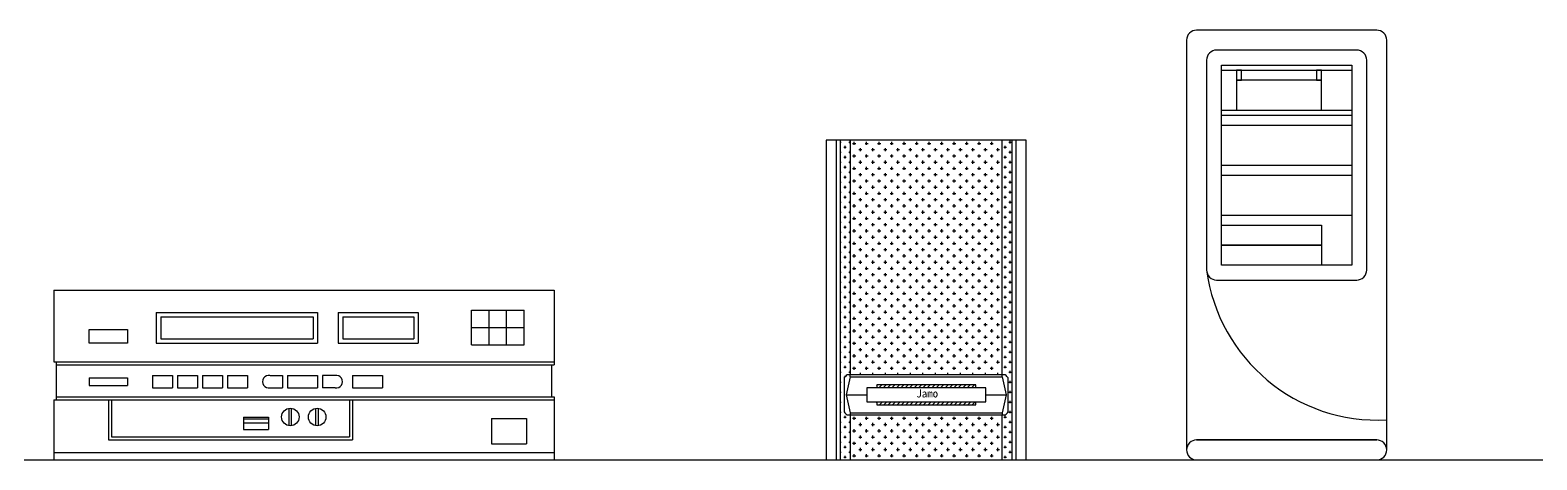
# Model space of a CAD drawing. Header units: millimetres. Extents: x 4513 to 24862, y 3359 to 11488.
# Drawn here: x 9544 to 11049, y 3380 to 3810 of the extents above; entities that cross this region are included whole.
import ezdxf
from ezdxf.enums import TextEntityAlignment as Align

# ---------------------------------------------------------------- set-up
doc = ezdxf.new("R2010")
doc.units = ezdxf.units.MM
doc.layers.add('dwgmodels.com', color=169, linetype='Continuous')
doc.styles.add('STYLE2', font='')
doc.styles.get('STYLE2').set_extended_font_data('SimHei')
pattern_1 = [(45, (-46228.2596, 7228.119), (-2.20970869, 2.20970869), [])]

msp = doc.modelspace()

# ---------------------------------------------------------------- hatches: boundary and pattern name
h = msp.add_hatch()
h.set_pattern_fill('CROSS,_O', color=256, scale=20)
h.set_pattern_definition([(0, (-46228.2596, 7228.119), (5, 5), [2.5, -7.5]), (90, (-46227.0096, 7226.869), (-5, 5), [2.5, -7.5])])
h.paths.add_polyline_path([(10515.1, 3465.2), (10518.1, 3465.2, -0.090907), (10521.1, 3462.2), (10521.1, 3428.2, -0.090907), (10518.1, 3425.2), (10515.1, 3425.2), (10515.1, 3380.2), (10525.1, 3380.2), (10525.1, 3700.2), (10515.1, 3700.2)])
h.paths.add_polyline_path([(10363.1, 3700.2), (10353.1, 3700.2), (10353.1, 3380.2), (10363.1, 3380.2), (10363.1, 3425.2), (10360.1, 3425.2, -0.090907), (10357.1, 3428.2), (10357.1, 3462.2, -0.090907), (10360.1, 3465.2), (10363.1, 3465.2)])
h = msp.add_hatch()
h.set_pattern_fill('CROSS,_O', color=256, scale=25)
h.set_pattern_definition([(0, (-46228.2596, 7228.119), (6.25, 6.25), [3.125, -9.375]), (90, (-46226.697, 7226.5564), (-6.25, 6.25), [3.125, -9.375])])
h.paths.add_polyline_path([(10515.1, 3700.2), (10363.1, 3700.2), (10363.1, 3465.2), (10515.1, 3465.2)])
h.paths.add_polyline_path([(10363.1, 3425.2), (10363.1, 3380.2), (10515.1, 3380.2), (10515.1, 3425.2)])
h = msp.add_hatch()
h.set_pattern_fill('ANSI31,_O', color=256, scale=25)
h.set_pattern_definition(pattern_1)
h.paths.add_polyline_path([(10488.6, 3452.2), (10488.6, 3455.2), (10389.6, 3455.2), (10389.6, 3452.2)])
h = msp.add_hatch()
h.set_pattern_fill('ANSI31,_O', color=256, scale=25)
h.set_pattern_definition(pattern_1)
h.paths.add_polyline_path([(10488.6, 3435.2), (10488.6, 3438.2), (10389.6, 3438.2), (10389.6, 3435.2)])

# ---------------------------------------------------------------- linework, layer by layer
for p, q in [((10734.3, 3770.2), (10864.3, 3770.2)), ((10734.3, 3730.2), (10864.3, 3730.2)), ((10734.3, 3725.2), (10864.3, 3725.2)), ((10734.3, 3715.2), (10864.3, 3715.2)), ((10539.1, 3700.2), (10339.1, 3700.2)), ((10339.1, 3700.2), (10339.1, 3380.2)), ((10349.1, 3700.2), (10349.1, 3380.2)), ((10353.1, 3700.2), (10353.1, 3380.2)), ((10363.1, 3700.2), (10363.1, 3465.2)), ((10515.1, 3465.2), (10515.1, 3700.2)), ((10525.1, 3380.2), (10525.1, 3700.2)), ((10529.1, 3380.2), (10529.1, 3700.2)), ((10539.1, 3380.2), (10539.1, 3700.2)), ((10734.3, 3675.2), (10864.3, 3675.2)), ((10734.3, 3665.2), (10864.3, 3665.2)), ((10734.3, 3625.2), (10864.3, 3625.2)), ((9567.2, 3550.2), (10067.2, 3550.2)), ((9567.2, 3550.2), (9567.2, 3478.2)), ((10067.2, 3550.2), (10067.2, 3475.2)), ((9669.5, 3527.8), (9830.8, 3527.8)), ((9669.5, 3527.8), (9669.5, 3496.9)), ((9830.8, 3527.8), (9830.8, 3496.9)), ((9851.4, 3527.8), (9931.4, 3527.8)), ((9851.4, 3527.8), (9851.4, 3496.9)), ((9931.4, 3527.8), (9931.4, 3496.9)), ((9984.7, 3530.2), (10037.2, 3530.2)), ((9984.7, 3495.2), (9984.7, 3530.2)), ((10002.2, 3495.2), (10002.2, 3530.2)), ((10019.7, 3495.2), (10019.7, 3530.2)), ((10037.2, 3495.2), (10037.2, 3530.2)), ((9674, 3523.3), (9826.3, 3523.3)), ((9674, 3523.3), (9674, 3501.4)), ((9826.3, 3523.3), (9826.3, 3501.4)), ((9855.9, 3523.3), (9926.9, 3523.3)), ((9855.9, 3523.3), (9855.9, 3501.4)), ((9926.9, 3523.3), (9926.9, 3501.4)), ((9984.7, 3512.7), (10037.2, 3512.7)), ((9669.5, 3496.9), (9830.8, 3496.9)), ((9674, 3501.4), (9826.3, 3501.4)), ((9851.4, 3496.9), (9931.4, 3496.9)), ((9855.9, 3501.4), (9926.9, 3501.4)), ((9984.7, 3495.2), (10037.2, 3495.2)), ((9567.2, 3478.2), (10067.2, 3478.2)), ((9569.7, 3478.2), (9569.7, 3440.2)), ((9569.7, 3475.2), (10067.2, 3475.2)), ((9569.7, 3475.2), (10067.2, 3475.2)), ((9665.8, 3464.8), (9665.8, 3452.3)), ((9665.8, 3464.8), (9685.8, 3464.8)), ((9685.8, 3464.8), (9685.8, 3452.3)), ((9690.8, 3464.8), (9690.8, 3452.3)), ((9690.8, 3464.8), (9710.8, 3464.8)), ((9710.8, 3464.8), (9710.8, 3452.3)), ((9715.8, 3464.8), (9715.8, 3452.3)), ((9715.8, 3464.8), (9735.8, 3464.8)), ((9735.8, 3464.8), (9735.8, 3452.3)), ((9740.8, 3464.8), (9740.8, 3452.3)), ((9740.8, 3464.8), (9760.8, 3464.8)), ((9760.8, 3464.8), (9760.8, 3452.3)), ((9783.3, 3464.8), (9795.8, 3464.8)), ((9795.8, 3464.8), (9795.8, 3452.3)), ((9800.8, 3464.8), (9800.8, 3452.3)), ((9800.8, 3464.8), (9830.8, 3464.8)), ((9830.8, 3464.8), (9830.8, 3452.3)), ((9835.8, 3464.8), (9835.8, 3452.3)), ((9848.3, 3464.8), (9835.8, 3464.8)), ((9865.8, 3464.8), (9865.8, 3452.3)), ((9865.8, 3464.8), (9895.8, 3464.8)), ((9895.8, 3464.8), (9895.8, 3452.3)), ((10064.7, 3475.2), (10064.7, 3443.2)), ((10363.1, 3463.2), (10363.1, 3465.2)), ((10515.1, 3463.2), (10515.1, 3465.2)), ((9602.6, 3462.3), (9640.8, 3462.3)), ((9602.6, 3462.3), (9602.6, 3454.8)), ((9602.6, 3454.8), (9640.8, 3454.8)), ((9640.8, 3462.3), (9640.8, 3454.8)), ((9665.8, 3452.3), (9685.8, 3452.3)), ((9690.8, 3452.3), (9710.8, 3452.3)), ((9715.8, 3452.3), (9735.8, 3452.3)), ((9740.8, 3452.3), (9760.8, 3452.3)), ((9783.3, 3452.3), (9795.8, 3452.3)), ((9800.8, 3452.3), (9830.8, 3452.3)), ((9848.3, 3452.3), (9835.8, 3452.3)), ((9865.8, 3452.3), (9895.8, 3452.3)), ((10363.1, 3463.2), (10515.1, 3463.2)), ((9567.2, 3440.2), (10067.2, 3440.2)), ((9567.2, 3440.2), (9567.2, 3380.2)), ((9569.7, 3443.2), (10067.2, 3443.2)), ((9621.7, 3440.2), (9621.7, 3400.2)), ((9624.7, 3440.2), (9624.7, 3403.2)), ((9862.8, 3440.2), (9862.8, 3403.2)), ((9865.8, 3440.2), (9865.8, 3400.2)), ((10067.2, 3443.2), (10067.2, 3380.2)), ((10359.1, 3445.2), (10379.6, 3445.2)), ((10498.6, 3445.2), (10519.1, 3445.2)), ((9756.7, 3423.1), (9756.7, 3410.7)), ((9756.7, 3423.1), (9781.7, 3423.1)), ((9756.7, 3421.2), (9781.7, 3421.2)), ((9781.7, 3423.1), (9781.7, 3410.7)), ((9802.4, 3414.5), (9802.4, 3431.8)), ((9804.9, 3414.5), (9804.9, 3431.8)), ((9829.1, 3414.5), (9829.1, 3431.8)), ((9831.6, 3414.5), (9831.6, 3431.8)), ((10004.6, 3421.7), (10039.6, 3421.7)), ((10004.6, 3421.7), (10004.6, 3396.3)), ((10039.6, 3421.7), (10039.6, 3396.3)), ((10363.1, 3427.2), (10515.1, 3427.2)), ((10363.1, 3427.2), (10363.1, 3425.2)), ((10363.1, 3425.2), (10363.1, 3380.2)), ((10515.1, 3427.2), (10515.1, 3425.2)), ((10515.1, 3380.2), (10515.1, 3425.2)), ((9756.7, 3417.4), (9781.7, 3417.4)), ((9756.7, 3410.7), (9781.7, 3410.7)), ((9621.7, 3400.2), (9865.8, 3400.2)), ((9624.7, 3403.2), (9862.8, 3403.2)), ((10004.6, 3396.3), (10039.6, 3396.3)), ((10709.3, 3400.2), (10889.3, 3400.2)), ((9567.2, 3387.7), (10067.2, 3387.7)), ((9567.2, 3380.2), (10067.2, 3380.2)), ((10339.1, 3380.2), (10539.1, 3380.2)), ((10709.3, 3380.2), (10889.3, 3380.2))]:
    msp.add_line(p, q)
for points in [[(10709.3, 3380.2), (10889.3, 3380.2, 0.414214), (10899.3, 3390.2), (10899.3, 3800.2, 0.414214), (10889.3, 3810.2), (10709.3, 3810.2, 0.414214), (10699.3, 3800.2), (10699.3, 3390.2, 0.414214)], [(10729.3, 3560.2), (10869.3, 3560.2, 0.414214), (10879.3, 3570.2), (10879.3, 3780.2, 0.414214), (10869.3, 3790.2), (10729.3, 3790.2, 0.414214), (10719.3, 3780.2), (10719.3, 3570.2, 0.414214)], [(10360.1, 3425.2), (10518.1, 3425.2, 0.090907), (10521.1, 3428.2), (10521.1, 3462.2, 0.090907), (10518.1, 3465.2), (10360.1, 3465.2, 0.090907), (10357.1, 3462.2), (10357.1, 3428.2, 0.090907)]]:
    msp.add_lwpolyline(points, format="xyb", close=True)
for points in [[(10734.3, 3775.2), (10864.3, 3775.2), (10864.3, 3575.2), (10734.3, 3575.2)], [(10754.3, 3770.2), (10749.3, 3770.2), (10749.3, 3760.2), (10754.3, 3760.2)], [(10829.3, 3760.2), (10834.3, 3760.2), (10834.3, 3770.2), (10829.3, 3770.2)], [(10834.3, 3760.2), (10749.3, 3760.2), (10749.3, 3730.2), (10834.3, 3730.2)], [(10834.3, 3595.2), (10734.3, 3595.2), (10734.3, 3615.2), (10834.3, 3615.2)], [(10734.3, 3595.2), (10834.3, 3595.2), (10834.3, 3575.2), (10734.3, 3575.2)], [(9602.6, 3510.7), (9640.8, 3510.7), (9640.8, 3496.9), (9602.6, 3496.9)], [(10379.6, 3438.2), (10498.6, 3438.2), (10498.6, 3452.2), (10379.6, 3452.2)]]:
    msp.add_lwpolyline(points, close=True)
for points in [[(10363.1, 3463.2), (10359.1, 3445.2), (10363.1, 3427.2)], [(10488.6, 3452.2), (10488.6, 3455.2), (10389.6, 3455.2), (10389.6, 3452.2)], [(10515.1, 3463.2), (10519.1, 3445.2), (10515.1, 3427.2)], [(10389.6, 3438.2), (10389.6, 3435.2), (10488.6, 3435.2), (10488.6, 3438.2)]]:
    msp.add_lwpolyline(points)
msp.add_lwpolyline([(10899.3, 3390.2), (10899.3, 3390.2, 0.414214), (10889.3, 3400.2), (10709.3, 3400.2, 0.414214), (10699.3, 3390.2), (10699.3, 3390.2)], format="xyb")
for centre in [(9803.6, 3423.2), (9830.4, 3423.2)]:
    msp.add_circle(centre, 8.75)
for centre, radius, start, end in [((10890.5, 3592.6), 172.6, 187.4437, 272.9451), ((9782.1, 3458.5), 6.35, 79.6114, 280.3886), ((9849.4, 3458.5), 6.35, 259.6114, 100.3886)]:
    msp.add_arc(centre, radius, start, end)
at = {"layer": 'dwgmodels.com'}
msp.add_line((4513, 3380.2), (24839.2, 3380.2), dxfattribs=at)

# ---------------------------------------------------------------- texts
at = {"style": 'STYLE2'}
msp.add_text('Jamo', height=8, dxfattribs=at).set_placement((10440.1, 3442.7), align=Align.CENTER)

doc.saveas('drawing.dxf')
